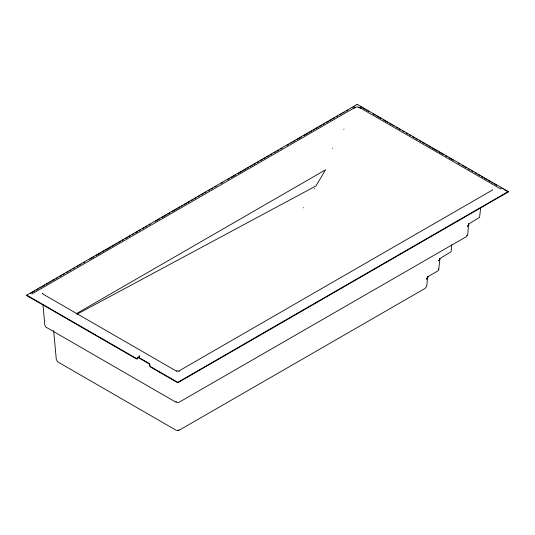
<?xml version="1.0" encoding="UTF-8"?>
<svg xmlns="http://www.w3.org/2000/svg" width="535" height="535" viewBox="0 0 535 535"><rect width="100%" height="100%" fill="white"/><g stroke="black" fill="none" stroke-linecap="round" stroke-linejoin="round"><path stroke-width="0.8" d="M427.478 277.632L426.769 286.198L425.098 288.405L178.596 430.561L176.075 430.227L57.64 361.814L56.302 359.513L53.667 330.61M451.734 244.823L451.279 250.694L450.657 252.038L441.161 257.709L439.77 259.408M468.493 224.814L467.73 234.698L466.386 236.63L178.603 402.527L175.674 402.053L45.903 327.106L44.86 325.387L42.981 304.749M480.651 208.008L479.581 217.364L469.897 223.302L468.734 224.633M439.73 259.482L439.783 259.1L438.713 269.968L437.65 271.044L428.883 276.12L427.712 277.451M492.501 189.818L492.494 189.865M438.406 269.272L438.473 268.931M467.068 235.046L466.854 235.453M139.026 356.825L139.668 355.788L139.067 356.343M427.358 276.99L427.097 277.404L427.365 276.99M492.421 190.039L178.757 371.056L175.507 370.601L43.221 294.223L42.472 293.207L42.559 293.668M427.639 276.608L427.94 276.241M344.025 129.102L343.804 129.316M332.83 148.135L332.609 148.349M314.607 188.614L314.386 188.822M303.412 207.647L303.185 207.861M26.75 295.146L357.233 104.345L508.25 191.53L508.25 191.978L177.767 382.779L150.93 367.284A2.013 1.164 60 0 1 149.512 364.91L149.492 364.649A0.916 0.528 60 0 0 148.857 363.7L138.411 357.668A0.916 0.528 60 0 0 137.762 358.002L137.756 358.122A2.013 1.164 60 0 1 136.338 358.865L26.75 295.594L26.75 295.146L136.338 358.417A1.465 0.843 60 0 0 137.368 357.875L137.375 357.755A1.465 0.843 60 0 1 138.411 357.219L148.857 363.252A1.465 0.843 60 0 1 149.506 363.887L149.9 365.111A1.458 0.843 60 0 0 150.054 365.773L150.281 366.201A1.458 0.843 60 0 0 150.93 366.836L177.767 382.331L508.25 191.53M30.368 293.501L34.701 291M36.153 290.164L38.319 288.913M39.764 288.077L41.215 287.241M42.66 286.406L44.826 285.155M46.277 284.319L48.444 283.068M49.889 282.233L51.34 281.397M52.784 280.561L54.951 279.31M56.402 278.474L57.847 277.638M60.014 276.388L61.458 275.552M62.909 274.716L64.354 273.88M66.521 272.629L67.972 271.793M69.416 270.957L70.861 270.121M73.034 268.871L74.479 268.035M76.645 266.784L78.097 265.948M79.541 265.113L80.986 264.277M83.159 263.026L84.604 262.19M89.666 259.268L94.006 256.767M96.173 255.509L100.513 253.008M101.958 252.172L104.124 250.915M105.576 250.086L110.638 247.163M112.082 246.327L114.249 245.07M115.7 244.241L117.145 243.405M118.589 242.569L120.763 241.318M122.207 240.482L123.652 239.647M125.825 238.396L127.27 237.56M128.714 236.724L130.159 235.888M132.332 234.638L133.777 233.802M135.221 232.966L137.395 231.715M138.839 230.879L140.284 230.043M142.457 228.793L143.902 227.957M145.346 227.121L146.791 226.285M148.964 225.034L150.409 224.198M155.471 221.276L159.811 218.768M161.978 217.518L166.318 215.01M167.763 214.181L169.936 212.923M172.103 211.673L176.443 209.165M177.887 208.329L180.061 207.078M181.505 206.242L182.95 205.407M184.394 204.577L186.568 203.32M188.012 202.484L189.457 201.655M191.63 200.398L193.075 199.562M194.519 198.732L195.97 197.897M198.137 196.639L199.582 195.81M201.033 194.974L203.2 193.717M204.644 192.888L206.095 192.052M208.262 190.794L209.707 189.958M211.158 189.129L212.602 188.293M214.769 187.036L216.214 186.207M221.276 183.284L222.727 182.448M227.79 179.526L229.234 178.69M231.401 177.439L235.741 174.932M237.914 173.681L242.248 171.173M243.699 170.337L245.866 169.087M247.31 168.251L248.762 167.415M250.206 166.579L252.373 165.328M253.817 164.492L255.269 163.656M257.435 162.406L258.88 161.57M260.331 160.734L262.498 159.483M263.942 158.648L265.393 157.812M266.838 156.976L269.005 155.725M270.456 154.889L271.9 154.053M274.067 152.803L275.518 151.967M276.963 151.131L278.407 150.302M280.574 149.044L282.025 148.208M287.088 145.286L288.532 144.45M290.699 143.199L292.15 142.363M293.595 141.528L295.039 140.698M297.213 139.441L301.546 136.94M303.719 135.683L308.06 133.182M309.504 132.346L311.671 131.095M313.122 130.259L314.567 129.423M316.011 128.587L318.185 127.337M319.629 126.501L321.796 125.25M323.24 124.414L324.691 123.578M326.136 122.742L328.303 121.492M329.754 120.656L331.198 119.82M332.643 118.984L334.816 117.733M336.261 116.897L337.705 116.062M339.879 114.811L341.323 113.975M342.768 113.139L344.212 112.303M346.386 111.053L347.83 110.217M352.893 107.294L354.337 106.458M31.919 293.949L354.859 107.502M76.445 313.63L325.581 169.789L315.917 185.966L76.846 314.292M353.668 108.819L354.063 108.618M355.193 107.334L357.233 106.913L359.6 107.502L500.707 188.969M178.998 429.846L178.456 430.026M354.692 107.802L355.501 107.609M178.864 371.591L179.372 371.471M178.135 430.628L178.596 430.561M358.965 107.609L360.643 108.13M176.162 371.471L176.677 371.591M358.651 107.682L359.012 107.816M176.376 401.798L175.962 401.591M360.122 106.458L365.178 109.381M366.622 110.21L368.796 111.467M373.129 113.968L375.296 115.219M376.74 116.055L381.074 118.556M383.247 119.807L387.581 122.314M389.747 123.565L391.192 124.394M392.636 125.23L394.081 126.066M396.248 127.317L397.699 128.153M399.143 128.988L400.588 129.818M402.755 131.075L404.199 131.904M406.366 133.155L407.81 133.991M409.255 134.827L410.699 135.663M412.873 136.913L414.317 137.749M415.762 138.578L417.206 139.414M419.373 140.665L420.818 141.501M422.262 142.337L424.429 143.587M425.873 144.423L427.325 145.252M428.769 146.088L430.936 147.339M432.38 148.175L437.436 151.097M438.881 151.933L443.221 154.434M445.387 155.685L446.832 156.521M448.999 157.771L453.332 160.273M458.395 163.195L459.839 164.031M462.006 165.282L463.45 166.118M464.895 166.947L466.339 167.783M468.506 169.033L469.951 169.869M471.402 170.705L472.846 171.541M475.013 172.792L476.458 173.621M477.902 174.457L480.069 175.707M481.513 176.543L482.958 177.379M484.402 178.215L486.576 179.466M488.02 180.302L490.187 181.552M491.632 182.382L493.076 183.217M494.521 184.053L496.687 185.304M501.027 187.805L503.194 189.062M504.639 189.892L508.25 191.978M357.233 104.345L357.233 104.786M177.767 382.331L177.767 382.779M439.643 258.586L439.375 259L439.643 258.579M468.653 223.79L468.372 224.172L468.653 223.79M426.89 278.641L426.462 279.056L426.89 278.641M467.911 225.823L467.476 226.238L467.911 225.823M439.175 260.237L438.747 260.645L439.175 260.237"/></g></svg>
